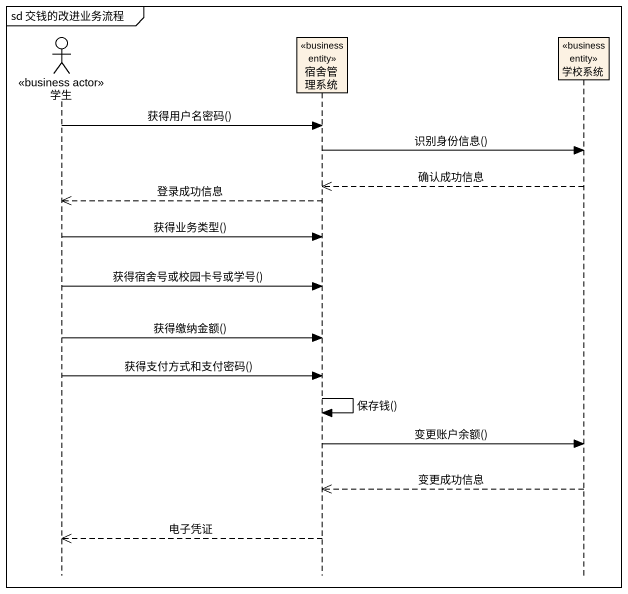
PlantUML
@startuml
mainframe sd 交钱的改进业务流程
hide footbox
actor 学生 <<business actor>>
participant 宿舍管理系统 <<business entity>>
participant 学校系统 <<business entity>>

学生 -> 宿舍管理系统 : 获得用户名密码()
宿舍管理系统 -> 学校系统 : 识别身份信息()
学校系统 -->> 宿舍管理系统 : 确认成功信息
宿舍管理系统 -->> 学生 : 登录成功信息
学生 -> 宿舍管理系统 : 获得业务类型()
学生 -> 宿舍管理系统 : 获得宿舍号或校园卡号或学号()
学生 -> 宿舍管理系统 : 获得缴纳金额()
学生 -> 宿舍管理系统 : 获得支付方式和支付密码()
宿舍管理系统 -> 宿舍管理系统 : 保存钱()
宿舍管理系统 -> 学校系统 : 变更账户余额()
学校系统 -->> 宿舍管理系统 : 变更成功信息
宿舍管理系统 -->> 学生 : 电子凭证
@enduml
